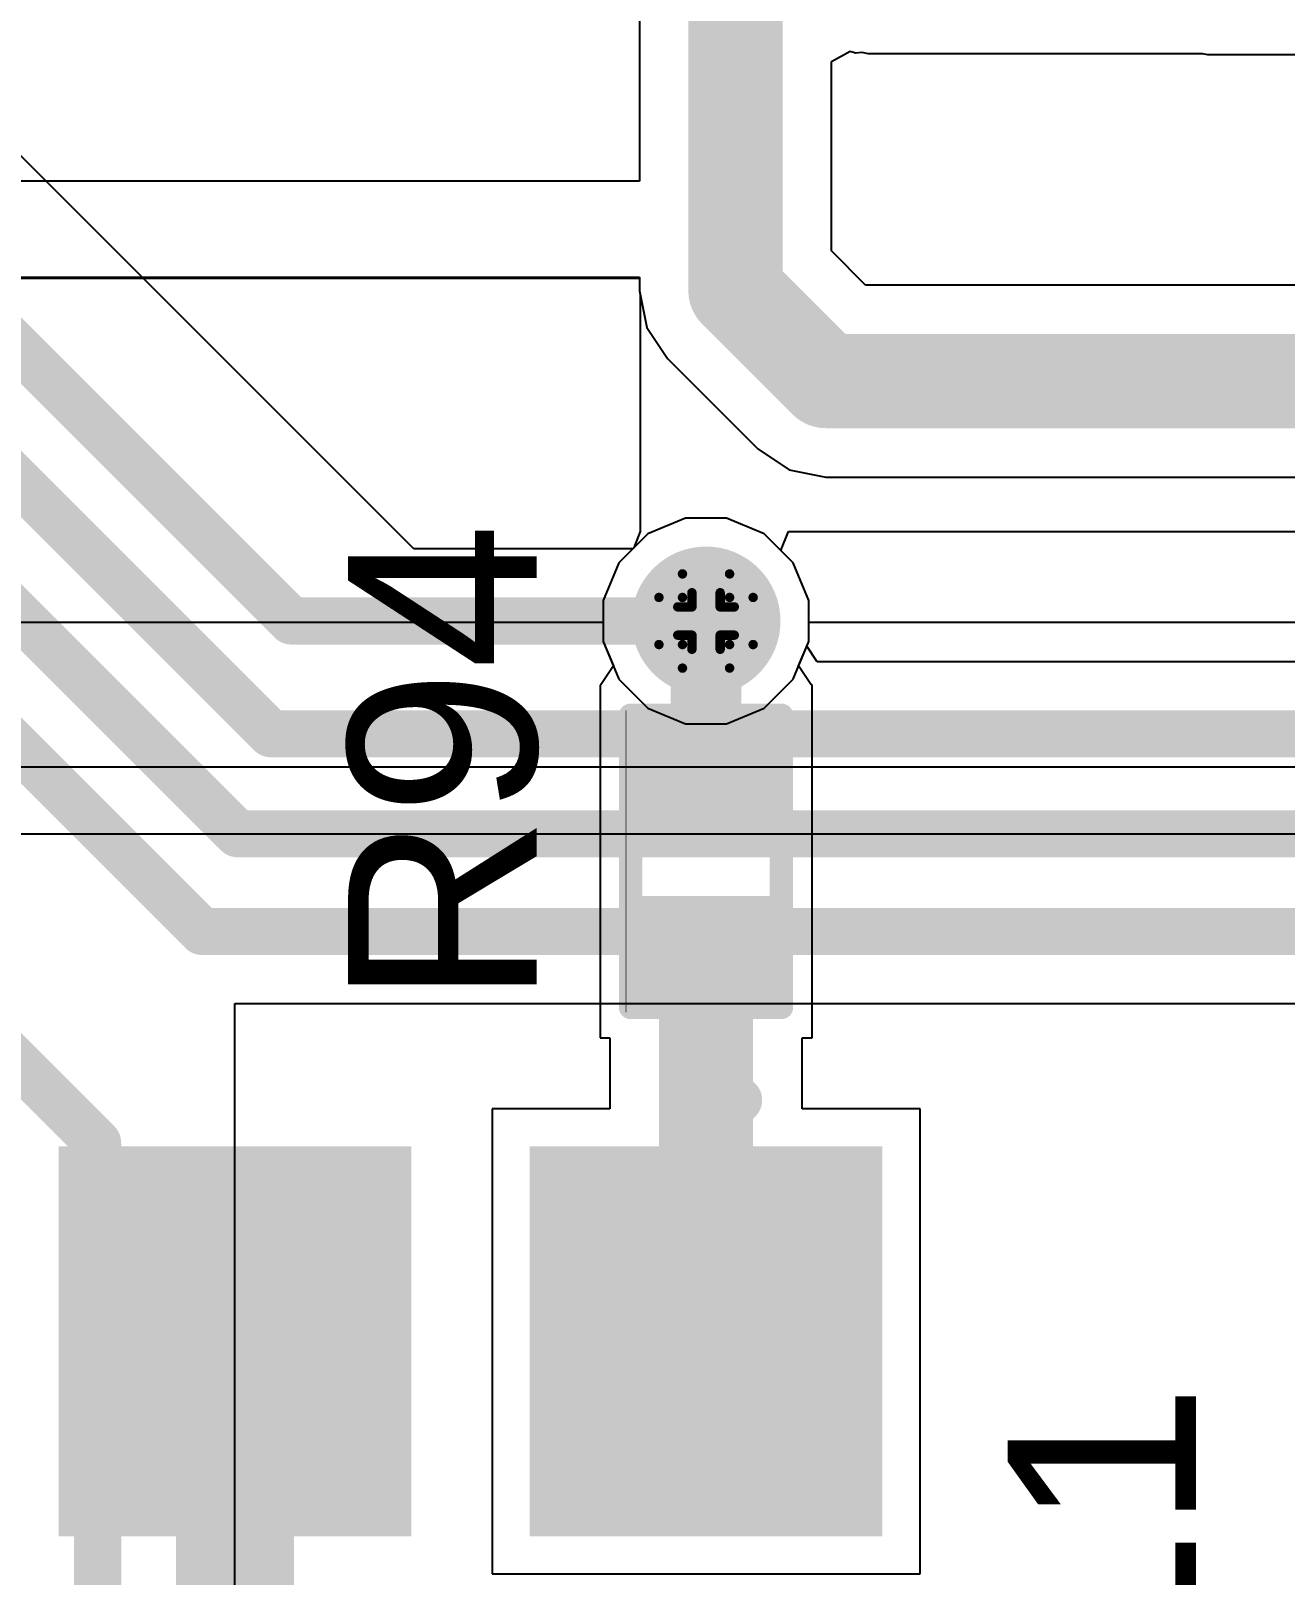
# Model space of a CAD drawing. Header units: inches. Extents: x -3 to 5259, y -3 to 5282.
# Drawn here: x 65.98 to 72.74, y 25.11 to 33.43 of the extents above; entities that cross this region are included whole.
import ezdxf

# ---------------------------------------------------------------- set-up
doc = ezdxf.new("R2010")
doc.units = ezdxf.units.IN
for name, color, linetype in [('Bottom Layer', 5, 'Continuous'), ('Bottom Solder', 6, 'Continuous'), ('Drill Drawing', 1, 'Continuous'), ('Layer 1', 16, 'Continuous'), ('Layer 2', 76, 'Continuous'), ('Top Layer', 1, 'Continuous'), ('Top Overlay', 2, 'Continuous'), ('Top Paste', 8, 'Continuous'), ('Top Solder', 216, 'Continuous'), ('Via Holes', 16, 'Continuous')]:
    doc.layers.add(name, color=color, linetype=linetype)
doc.styles.add('Arial', font='', dxfattribs={"height": 0.2})
doc.styles.get('Arial').set_extended_font_data('Arial')

# ---------------------------------------------------------------- blocks, each defined once
blk = doc.blocks.new('PC817C_17')
at = {"layer": 'Top Layer'}
for points in [[(-4.100068, 2.1699982), (-4.100068, 0.3700018), (-6.100064, 0.3700018), (-6.100064, 2.1699982)], [(-4.100068, -0.3700018), (-4.100068, -2.1699982), (-6.100064, -2.1699982), (-6.100064, -0.3700018)]]:
    blk.add_hatch(color=1, dxfattribs=at).paths.add_polyline_path(points)
at = {"layer": 'Top Paste'}
for points in [[(-4.100068, 2.1699982), (-4.100068, 0.3700018), (-6.100064, 0.3700018), (-6.100064, 2.1699982)], [(-4.100068, -0.3700018), (-4.100068, -2.1699982), (-6.100064, -2.1699982), (-6.100064, -0.3700018)]]:
    blk.add_hatch(color=8, dxfattribs=at).paths.add_polyline_path(points)
at = {"layer": 'Top Solder'}
for points in [[(-4.049268, 2.2207982), (-4.049268, 0.3192018), (-6.150863999999999, 0.3192018), (-6.150863999999999, 2.2207982)], [(-4.049268, -0.3192018), (-4.049268, -2.2207982), (-6.150863999999999, -2.2207982), (-6.150863999999999, -0.3192018)]]:
    blk.add_hatch(color=216, dxfattribs=at).paths.add_polyline_path(points)
at = {"layer": 'Top Overlay'}
for points in [[(-6.400799999999999, 1.1938, 0.2499995, 0.2499995, 0), (-6.400799999999999, 1.4478, 0.2499995, 0.2499995, 0)], [(-6.2738, 1.3208, 0.2499995, 0.2499995, 0), (-6.400799999999999, 1.4478, 0.2499995, 0.2499995, 0)], [(-6.400799999999999, 1.1938, 0.2499995, 0.2499995, 0), (-6.2738, 1.3208, 0.2499995, 0.2499995, 0)]]:
    blk.add_lwpolyline(points, format="xyseb", dxfattribs=at)
for points in [[(-6.46329924, 1.4478, 0.12499848, 0.12499848, 1), (-6.338300759999999, 1.4478, 0.12499848, 0.12499848, 1)], [(-6.46329924, 1.4478, 0.12499848, 0.12499848, 1), (-6.338300759999999, 1.4478, 0.12499848, 0.12499848, 1)], [(-6.33629924, 1.3208, 0.12499848, 0.12499848, 1), (-6.211300759999999, 1.3208, 0.12499848, 0.12499848, 1)], [(-6.33629924, 1.3208, 0.12499848, 0.12499848, 1), (-6.211300759999999, 1.3208, 0.12499848, 0.12499848, 1)], [(-6.46329924, 1.1938, 0.12499848, 0.12499848, 1), (-6.338300759999999, 1.1938, 0.12499848, 0.12499848, 1)], [(-6.46329924, 1.1938, 0.12499848, 0.12499848, 1), (-6.338300759999999, 1.1938, 0.12499848, 0.12499848, 1)]]:
    blk.add_lwpolyline(points, format="xyseb", close=True, dxfattribs=at)
blk = doc.blocks.new('R___0402_66')
at = {"layer": 'Top Layer'}
for points in [[(-0.6985, -0.3175), (-0.6985, 0.3174999999999999), (-0.2413000000000001, 0.3175), (-0.2412999999999999, -0.3174999999999999)], [(0.2413000000000001, -0.3175), (0.2412999999999999, 0.3174999999999999), (0.6985, 0.3175), (0.6985, -0.3174999999999999)]]:
    blk.add_hatch(color=1, dxfattribs=at).paths.add_polyline_path(points)
at = {"layer": 'Top Paste'}
for points in [[(-0.6985, -0.3175), (-0.6985, 0.3174999999999999), (-0.2413000000000001, 0.3175), (-0.2412999999999999, -0.3174999999999999)], [(0.2413000000000001, -0.3175), (0.2412999999999999, 0.3174999999999999), (0.6985, 0.3175), (0.6985, -0.3174999999999999)]]:
    blk.add_hatch(color=8, dxfattribs=at).paths.add_polyline_path(points)
at = {"layer": 'Top Solder'}
for points in [[(-0.75350116, -0.3725011600000001), (-0.75350116, 0.3725011599999999), (-0.18629884, 0.3725011600000001), (-0.1862988399999999, -0.3725011599999999)], [(0.18629884, -0.3725011600000001), (0.1862988399999999, 0.3725011599999999), (0.75350116, 0.3725011600000001), (0.75350116, -0.3725011599999999)]]:
    blk.add_hatch(color=216, dxfattribs=at).paths.add_polyline_path(points)
at = {"layer": 'Top Overlay'}
for points in [[(-0.7874, -0.4064, 0.127, 0.127, 0), (-0.7874, 0.4064, 0.127, 0.127, 0)], [(0.7874, 0.4064, 0.127, 0.127, 0), (-0.7874, 0.4064, 0.127, 0.127, 0)], [(0.7874, -0.4064, 0.127, 0.127, 0), (0.7874, 0.4064, 0.127, 0.127, 0)], [(0.7874, -0.4064, 0.127, 0.127, 0), (-0.7874, -0.4064, 0.127, 0.127, 0)], [(0.8128, -0.4318, 0.0032258, 0.0032258, 0), (-0.8128, -0.4318, 0.0032258, 0.0032258, 0)]]:
    blk.add_lwpolyline(points, format="xyseb", dxfattribs=at)
for points in [[(-0.8191499999999999, 0.4064, 0.0635, 0.0635, 1), (-0.7556499999999999, 0.4064, 0.0635, 0.0635, 1)], [(-0.8191499999999999, 0.4064, 0.0635, 0.0635, 1), (-0.7556499999999999, 0.4064, 0.0635, 0.0635, 1)], [(0.7556499999999999, 0.4064, 0.0635, 0.0635, 1), (0.8191499999999999, 0.4064, 0.0635, 0.0635, 1)], [(0.7556499999999999, 0.4064, 0.0635, 0.0635, 1), (0.8191499999999999, 0.4064, 0.0635, 0.0635, 1)], [(-0.8191499999999999, -0.4064, 0.0635, 0.0635, 1), (-0.7556499999999999, -0.4064, 0.0635, 0.0635, 1)], [(-0.8191499999999999, -0.4064, 0.0635, 0.0635, 1), (-0.7556499999999999, -0.4064, 0.0635, 0.0635, 1)], [(0.7556499999999999, -0.4064, 0.0635, 0.0635, 1), (0.8191499999999999, -0.4064, 0.0635, 0.0635, 1)], [(0.7556499999999999, -0.4064, 0.0635, 0.0635, 1), (0.8191499999999999, -0.4064, 0.0635, 0.0635, 1)], [(-0.81360518, -0.4318, 0.0016129, 0.0016129, 1), (-0.8119948199999999, -0.4318, 0.0016129, 0.0016129, 1)], [(0.8119948199999999, -0.4318, 0.0016129, 0.0016129, 1), (0.81360518, -0.4318, 0.0016129, 0.0016129, 1)]]:
    blk.add_lwpolyline(points, format="xyseb", close=True, dxfattribs=at)

msp = doc.modelspace()

# ---------------------------------------------------------------- hatches: boundary and pattern name
at = {"layer": 'Bottom Layer'}
h = msp.add_hatch(color=5, dxfattribs=at)
edge = h.paths.add_edge_path()
edge.add_arc((69.62095042, 30.25193086), 0.2999994, 0, 360)
at = {"layer": 'Bottom Solder'}
h = msp.add_hatch(color=6, dxfattribs=at)
edge = h.paths.add_edge_path()
edge.add_arc((69.62095042, 30.25193086), 0.4015993999999999, 0, 360)
at = {"layer": 'Layer 1'}
h = msp.add_hatch(color=16, dxfattribs=at)
edge = h.paths.add_edge_path()
edge.add_arc((69.62095042, 30.25193086), 0.2999994, 0, 360)
at = {"layer": 'Layer 2'}
h = msp.add_hatch(color=76, dxfattribs=at)
edge = h.paths.add_edge_path()
edge.add_arc((69.62095042, 30.25193086), 0.2999994, 0, 360)
at = {"layer": 'Top Layer'}
h = msp.add_hatch(color=1, dxfattribs=at)
edge = h.paths.add_edge_path()
edge.add_arc((69.62095042, 30.25193086), 0.2999994, 0, 360)
at = {"layer": 'Top Solder'}
h = msp.add_hatch(color=216, dxfattribs=at)
edge = h.paths.add_edge_path()
edge.add_arc((69.62095042, 30.25193086), 0.4015993999999999, 0, 360)
at = {"layer": 'Via Holes'}
h = msp.add_hatch(color=7, dxfattribs=at)
edge = h.paths.add_edge_path()
edge.add_arc((69.62095042, 30.25193086), 0.1499997, 0, 360)

# ---------------------------------------------------------------- linework, layer by layer
at = {"layer": 'Bottom Layer'}
for p, q in [((69.51075252, 30.80593026), (69.30713596, 30.72158956)), ((69.73114832, 30.80593026), (69.51075252, 30.80593026)), ((69.93476487999999, 30.72158956), (69.73114832, 30.80593026)), ((69.30713596, 30.72158956), (69.15129171999999, 30.56574532)), ((70.09060912, 30.56574532), (69.93476487999999, 30.72158956)), ((69.15129171999999, 30.56574532), (69.06695102, 30.36212876)), ((70.17494982, 30.36212876), (70.09060912, 30.56574532)), ((69.06695102, 30.36212876), (69.06695102, 30.24359458)), ((70.17494982, 30.24359458), (70.17494982, 30.36212876)), ((69.06695102, 30.24359458), (53.63523436, 30.24359458)), ((74.92253494, 30.24359458), (70.17494982, 30.24359458)), ((47.76195172, 29.46485344), (74.92253494, 29.46485344)), ((48.1076, 29.10455698), (74.92253494, 29.10455698))]:
    msp.add_line(p, q, dxfattribs=at)
at = {"layer": 'Drill Drawing'}
for points in [[(69.49395041999999, 30.37893086, 0.0508, 0.0508, 0), (69.49395041999999, 30.50593086, 0.0508, 0.0508, 0)], [(69.49395041999999, 30.50593086, 0.0508, 0.0508, 0), (69.74795042, 30.50593086, 0.0508, 0.0508, 0)], [(69.74795042, 30.37893086, 0.0508, 0.0508, 0), (69.74795042, 30.50593086, 0.0508, 0.0508, 0)], [(69.36695042, 30.12493086, 0.0508, 0.0508, 0), (69.36695042, 30.37893086, 0.0508, 0.0508, 0)], [(69.36695042, 30.37893086, 0.0508, 0.0508, 0), (69.49395041999999, 30.37893086, 0.0508, 0.0508, 0)], [(69.54475042, 30.32813086, 0.0508, 0.0508, 0), (69.54475042, 30.40433086, 0.0508, 0.0508, 0)], [(69.54475042, 30.40433086, 0.0508, 0.0508, 0), (69.69715042, 30.40433086, 0.0508, 0.0508, 0)], [(69.69715042, 30.32813086, 0.0508, 0.0508, 0), (69.69715042, 30.40433086, 0.0508, 0.0508, 0)], [(69.74795042, 30.37893086, 0.0508, 0.0508, 0), (69.87495041999999, 30.37893086, 0.0508, 0.0508, 0)], [(69.87495041999999, 30.12493086, 0.0508, 0.0508, 0), (69.87495041999999, 30.37893086, 0.0508, 0.0508, 0)], [(69.46855042, 30.17573086, 0.0508, 0.0508, 0), (69.46855042, 30.32813086, 0.0508, 0.0508, 0)], [(69.46855042, 30.32813086, 0.0508, 0.0508, 0), (69.54475042, 30.32813086, 0.0508, 0.0508, 0)], [(69.69715042, 30.32813086, 0.0508, 0.0508, 0), (69.77335042, 30.32813086, 0.0508, 0.0508, 0)], [(69.77335042, 30.17573086, 0.0508, 0.0508, 0), (69.77335042, 30.32813086, 0.0508, 0.0508, 0)], [(69.36695042, 30.12493086, 0.0508, 0.0508, 0), (69.49395041999999, 30.12493086, 0.0508, 0.0508, 0)], [(69.46855042, 30.17573086, 0.0508, 0.0508, 0), (69.54475042, 30.17573086, 0.0508, 0.0508, 0)], [(69.49395041999999, 29.99793086, 0.0508, 0.0508, 0), (69.49395041999999, 30.12493086, 0.0508, 0.0508, 0)], [(69.54475042, 30.09953086, 0.0508, 0.0508, 0), (69.54475042, 30.17573086, 0.0508, 0.0508, 0)], [(69.69715042, 30.17573086, 0.0508, 0.0508, 0), (69.77335042, 30.17573086, 0.0508, 0.0508, 0)], [(69.69715042, 30.09953086, 0.0508, 0.0508, 0), (69.69715042, 30.17573086, 0.0508, 0.0508, 0)], [(69.74795042, 30.12493086, 0.0508, 0.0508, 0), (69.87495041999999, 30.12493086, 0.0508, 0.0508, 0)], [(69.74795042, 29.99793086, 0.0508, 0.0508, 0), (69.74795042, 30.12493086, 0.0508, 0.0508, 0)], [(69.54475042, 30.09953086, 0.0508, 0.0508, 0), (69.69715042, 30.09953086, 0.0508, 0.0508, 0)], [(69.49395041999999, 29.99793086, 0.0508, 0.0508, 0), (69.74795042, 29.99793086, 0.0508, 0.0508, 0)]]:
    msp.add_lwpolyline(points, format="xyseb", dxfattribs=at)
for points in [[(69.48125042, 30.50593086, 0.0254, 0.0254, 1), (69.50665042, 30.50593086, 0.0254, 0.0254, 1)], [(69.48125042, 30.50593086, 0.0254, 0.0254, 1), (69.50665042, 30.50593086, 0.0254, 0.0254, 1)], [(69.73525042, 30.50593086, 0.0254, 0.0254, 1), (69.76065041999999, 30.50593086, 0.0254, 0.0254, 1)], [(69.73525042, 30.50593086, 0.0254, 0.0254, 1), (69.76065041999999, 30.50593086, 0.0254, 0.0254, 1)], [(69.35425041999999, 30.37893086, 0.0254, 0.0254, 1), (69.37965042, 30.37893086, 0.0254, 0.0254, 1)], [(69.35425041999999, 30.37893086, 0.0254, 0.0254, 1), (69.37965042, 30.37893086, 0.0254, 0.0254, 1)], [(69.48125042, 30.37893086, 0.0254, 0.0254, 1), (69.50665042, 30.37893086, 0.0254, 0.0254, 1)], [(69.48125042, 30.37893086, 0.0254, 0.0254, 1), (69.50665042, 30.37893086, 0.0254, 0.0254, 1)], [(69.53205041999999, 30.40433086, 0.0254, 0.0254, 1), (69.55745042, 30.40433086, 0.0254, 0.0254, 1)], [(69.53205041999999, 30.40433086, 0.0254, 0.0254, 1), (69.55745042, 30.40433086, 0.0254, 0.0254, 1)], [(69.68445042, 30.40433086, 0.0254, 0.0254, 1), (69.70985042, 30.40433086, 0.0254, 0.0254, 1)], [(69.68445042, 30.40433086, 0.0254, 0.0254, 1), (69.70985042, 30.40433086, 0.0254, 0.0254, 1)], [(69.73525042, 30.37893086, 0.0254, 0.0254, 1), (69.76065041999999, 30.37893086, 0.0254, 0.0254, 1)], [(69.73525042, 30.37893086, 0.0254, 0.0254, 1), (69.76065041999999, 30.37893086, 0.0254, 0.0254, 1)], [(69.86225042, 30.37893086, 0.0254, 0.0254, 1), (69.88765042, 30.37893086, 0.0254, 0.0254, 1)], [(69.86225042, 30.37893086, 0.0254, 0.0254, 1), (69.88765042, 30.37893086, 0.0254, 0.0254, 1)], [(69.45585041999999, 30.32813086, 0.0254, 0.0254, 1), (69.48125042, 30.32813086, 0.0254, 0.0254, 1)], [(69.45585041999999, 30.32813086, 0.0254, 0.0254, 1), (69.48125042, 30.32813086, 0.0254, 0.0254, 1)], [(69.53205041999999, 30.32813086, 0.0254, 0.0254, 1), (69.55745042, 30.32813086, 0.0254, 0.0254, 1)], [(69.53205041999999, 30.32813086, 0.0254, 0.0254, 1), (69.55745042, 30.32813086, 0.0254, 0.0254, 1)], [(69.68445042, 30.32813086, 0.0254, 0.0254, 1), (69.70985042, 30.32813086, 0.0254, 0.0254, 1)], [(69.68445042, 30.32813086, 0.0254, 0.0254, 1), (69.70985042, 30.32813086, 0.0254, 0.0254, 1)], [(69.76065041999999, 30.32813086, 0.0254, 0.0254, 1), (69.78605042, 30.32813086, 0.0254, 0.0254, 1)], [(69.76065041999999, 30.32813086, 0.0254, 0.0254, 1), (69.78605042, 30.32813086, 0.0254, 0.0254, 1)], [(69.35425041999999, 30.12493086, 0.0254, 0.0254, 1), (69.37965042, 30.12493086, 0.0254, 0.0254, 1)], [(69.35425041999999, 30.12493086, 0.0254, 0.0254, 1), (69.37965042, 30.12493086, 0.0254, 0.0254, 1)], [(69.45585041999999, 30.17573086, 0.0254, 0.0254, 1), (69.48125042, 30.17573086, 0.0254, 0.0254, 1)], [(69.45585041999999, 30.17573086, 0.0254, 0.0254, 1), (69.48125042, 30.17573086, 0.0254, 0.0254, 1)], [(69.48125042, 30.12493086, 0.0254, 0.0254, 1), (69.50665042, 30.12493086, 0.0254, 0.0254, 1)], [(69.48125042, 30.12493086, 0.0254, 0.0254, 1), (69.50665042, 30.12493086, 0.0254, 0.0254, 1)], [(69.53205041999999, 30.17573086, 0.0254, 0.0254, 1), (69.55745042, 30.17573086, 0.0254, 0.0254, 1)], [(69.53205041999999, 30.17573086, 0.0254, 0.0254, 1), (69.55745042, 30.17573086, 0.0254, 0.0254, 1)], [(69.68445042, 30.17573086, 0.0254, 0.0254, 1), (69.70985042, 30.17573086, 0.0254, 0.0254, 1)], [(69.68445042, 30.17573086, 0.0254, 0.0254, 1), (69.70985042, 30.17573086, 0.0254, 0.0254, 1)], [(69.73525042, 30.12493086, 0.0254, 0.0254, 1), (69.76065041999999, 30.12493086, 0.0254, 0.0254, 1)], [(69.73525042, 30.12493086, 0.0254, 0.0254, 1), (69.76065041999999, 30.12493086, 0.0254, 0.0254, 1)], [(69.76065041999999, 30.17573086, 0.0254, 0.0254, 1), (69.78605042, 30.17573086, 0.0254, 0.0254, 1)], [(69.76065041999999, 30.17573086, 0.0254, 0.0254, 1), (69.78605042, 30.17573086, 0.0254, 0.0254, 1)], [(69.86225042, 30.12493086, 0.0254, 0.0254, 1), (69.88765042, 30.12493086, 0.0254, 0.0254, 1)], [(69.86225042, 30.12493086, 0.0254, 0.0254, 1), (69.88765042, 30.12493086, 0.0254, 0.0254, 1)], [(69.53205041999999, 30.09953086, 0.0254, 0.0254, 1), (69.55745042, 30.09953086, 0.0254, 0.0254, 1)], [(69.53205041999999, 30.09953086, 0.0254, 0.0254, 1), (69.55745042, 30.09953086, 0.0254, 0.0254, 1)], [(69.68445042, 30.09953086, 0.0254, 0.0254, 1), (69.70985042, 30.09953086, 0.0254, 0.0254, 1)], [(69.68445042, 30.09953086, 0.0254, 0.0254, 1), (69.70985042, 30.09953086, 0.0254, 0.0254, 1)], [(69.48125042, 29.99793086, 0.0254, 0.0254, 1), (69.50665042, 29.99793086, 0.0254, 0.0254, 1)], [(69.48125042, 29.99793086, 0.0254, 0.0254, 1), (69.50665042, 29.99793086, 0.0254, 0.0254, 1)], [(69.73525042, 29.99793086, 0.0254, 0.0254, 1), (69.76065041999999, 29.99793086, 0.0254, 0.0254, 1)], [(69.73525042, 29.99793086, 0.0254, 0.0254, 1), (69.76065041999999, 29.99793086, 0.0254, 0.0254, 1)]]:
    msp.add_lwpolyline(points, format="xyseb", close=True, dxfattribs=at)
at = {"layer": 'Layer 1'}
for p, q in [((69.51075252, 30.80593026), (69.30713596, 30.72158956)), ((69.73114832, 30.80593026), (69.51075252, 30.80593026)), ((69.93476487999999, 30.72158956), (69.73114832, 30.80593026)), ((69.30713596, 30.72158956), (69.15129171999999, 30.56574532)), ((70.09060912, 30.56574532), (69.93476487999999, 30.72158956)), ((69.15129171999999, 30.56574532), (69.06695102, 30.36212876)), ((70.17494982, 30.36212876), (70.09060912, 30.56574532)), ((69.06695102, 30.36212876), (69.06695102, 30.14173296)), ((70.17494982, 30.14173296), (70.17494982, 30.36212876)), ((69.06695102, 30.14173296), (69.15129171999999, 29.9381164)), ((70.09060912, 29.9381164), (70.17494982, 30.14173296)), ((69.15129171999999, 29.9381164), (69.30713596, 29.78227216)), ((69.93476487999999, 29.78227216), (70.09060912, 29.9381164)), ((69.30713596, 29.78227216), (69.51075252, 29.69793146)), ((69.73114832, 29.69793146), (69.93476487999999, 29.78227216)), ((69.51075252, 29.69793146), (69.73114832, 29.69793146))]:
    msp.add_line(p, q, dxfattribs=at)
at = {"layer": 'Layer 2'}
for p, q in [((68.04444099999999, 30.64039592), (64.86465564, 33.82017874)), ((69.51075252, 30.80593026), (69.30713596, 30.72158956)), ((69.73114832, 30.80593026), (69.51075252, 30.80593026)), ((69.93476487999999, 30.72158956), (69.73114832, 30.80593026)), ((69.30713596, 30.72158956), (69.22594231999999, 30.64039592)), ((70.09060912, 30.56574532), (69.93476487999999, 30.72158956)), ((69.22594231999999, 30.64039592), (68.04444099999999, 30.64039592)), ((70.17494982, 30.36212876), (70.09060912, 30.56574532)), ((70.17494982, 30.14173296), (70.17494982, 30.36212876)), ((70.16466281999999, 30.1168943), (70.17494982, 30.14173296)), ((70.22110924, 30.03241644), (70.16466281999999, 30.1168943)), ((76.09232177999999, 30.03241644), (70.22110924, 30.03241644)), ((67.08088184, 24.86176638), (67.08088184, 28.18931624)), ((67.08088184, 28.18931624), (86.73458142, 28.18931624))]:
    msp.add_line(p, q, dxfattribs=at)
for points in [[(64.51056694, 33.12633202, 0.254, 0.254, 0), (67.3849681, 30.25193086, 0.254, 0.254, 0)], [(64.40918538, 32.5092949, 0.254, 0.254, 0), (67.27452889999999, 29.64395138, 0.254, 0.254, 0)], [(64.33426046, 31.86580114, 0.254, 0.254, 0), (67.09550461999999, 29.10455698, 0.254, 0.254, 0)], [(64.22682354, 31.25481938, 0.254, 0.254, 0), (66.90386162, 28.5777813, 0.254, 0.254, 0)], [(67.3849681, 30.25193086, 0.254, 0.254, 0), (69.62095042, 30.25193086, 0.254, 0.254, 0)], [(63.73309072, 30.04521803999999, 0.254, 0.254, 0), (66.34015688, 27.43815188, 0.254, 0.254, 0)], [(67.27452889999999, 29.64395138, 0.254, 0.254, 0), (76.25322824, 29.64395138, 0.254, 0.254, 0)], [(67.09550461999999, 29.10455698, 0.254, 0.254, 0), (88.48580727999999, 29.10455698, 0.254, 0.254, 0)], [(66.90386162, 28.5777813, 0.254, 0.254, 0), (98.20805351999999, 28.5777813, 0.254, 0.254, 0)], [(66.34015688, 17.8335813, 0.254, 0.254, 0), (66.34015688, 27.43815442, 0.254, 0.254, 0)]]:
    msp.add_lwpolyline(points, format="xyseb", dxfattribs=at)
for points in [[(67.32146809999999, 30.25193086, 0.127, 0.127, 1), (67.4484681, 30.25193086, 0.127, 0.127, 1)], [(67.32146809999999, 30.25193086, 0.127, 0.127, 1), (67.4484681, 30.25193086, 0.127, 0.127, 1)], [(69.55745042, 30.25193086, 0.127, 0.127, 1), (69.68445042, 30.25193086, 0.127, 0.127, 1)], [(67.2110289, 29.64395138, 0.127, 0.127, 1), (67.3380289, 29.64395138, 0.127, 0.127, 1)], [(67.2110289, 29.64395138, 0.127, 0.127, 1), (67.3380289, 29.64395138, 0.127, 0.127, 1)], [(67.03200462, 29.10455698, 0.127, 0.127, 1), (67.15900462, 29.10455698, 0.127, 0.127, 1)], [(67.03200462, 29.10455698, 0.127, 0.127, 1), (67.15900462, 29.10455698, 0.127, 0.127, 1)], [(66.84036162, 28.5777813, 0.127, 0.127, 1), (66.96736161999999, 28.5777813, 0.127, 0.127, 1)], [(66.84036162, 28.5777813, 0.127, 0.127, 1), (66.96736161999999, 28.5777813, 0.127, 0.127, 1)], [(66.27665687999999, 27.43815442, 0.127, 0.127, 1), (66.40365688, 27.43815442, 0.127, 0.127, 1)], [(66.27665687999999, 27.43815188, 0.127, 0.127, 1), (66.40365688, 27.43815188, 0.127, 0.127, 1)]]:
    msp.add_lwpolyline(points, format="xyseb", close=True, dxfattribs=at)
at = {"layer": 'Top Layer'}
for p, q in [((69.26156836, 33.82980534), (69.26156836, 32.62392001999999)), ((70.2974718, 33.26978614), (70.39907434, 33.3254731)), ((70.39907434, 33.3254731), (70.42614058, 33.31628337999999)), ((70.42614058, 33.31628337999999), (70.46024007999999, 33.31851858)), ((70.46024007999999, 33.31851858), (70.49374775999999, 33.31185362)), ((70.49374775999999, 33.31185362), (72.2956009, 33.31185362)), ((72.2956009, 33.31185362), (72.32509791999999, 33.30598621999999)), ((70.2974718, 32.24772823999999), (70.2974718, 33.26978614)), ((72.32509791999999, 33.30598621999999), (74.53785701999999, 33.30598621999999)), ((69.26156836, 32.62392001999999), (57.24018015999999, 32.62392001999999)), ((70.48150496, 32.06369254), (70.2974718, 32.24772823999999)), ((56.72291678, 32.10074098), (69.26156836, 32.10074098)), ((57.24018015999999, 32.1059683), (69.26156836, 32.1059683)), ((69.26156836, 32.1059683), (69.26156836, 32.0331846)), ((69.26156836, 32.10074098), (69.26156836, 32.0331846)), ((74.53785701999999, 32.06369254), (70.48150496, 32.06369254)), ((69.26156836, 32.0331846), (69.30099424, 31.83497316)), ((69.26156836, 32.0331846), (69.26559934, 32.01291794)), ((69.26559934, 32.01291794), (69.26559934, 30.73400508)), ((69.30099424, 31.83497316), (69.4132724, 31.66693692)), ((69.4132724, 31.66693692), (69.9007111, 31.17950076)), ((69.9007111, 31.17950076), (69.90071617999999, 31.17949314)), ((69.90071617999999, 31.17949314), (70.06874988, 31.06721498)), ((70.06874988, 31.06721498), (70.26696386, 31.0277891)), ((70.26696386, 31.0277891), (74.53785701999999, 31.0277891)), ((69.2655968, 30.73399746), (69.23190369999999, 30.6463573)), ((69.2655968, 30.73400254), (69.26559425999999, 30.73400254)), ((69.26559425999999, 30.73400254), (69.2655968, 30.73399746)), ((69.26559934, 30.73400508), (69.2655968, 30.73400254)), ((69.51075252, 30.80593026), (69.30713596, 30.72158956)), ((69.73114832, 30.80593026), (69.51075252, 30.80593026)), ((69.93476487999999, 30.72158956), (69.73114832, 30.80593026)), ((70.02395444, 30.6324), (70.06603969999999, 30.734)), ((70.06603969999999, 30.734), (79.42982844, 30.734)), ((69.30713596, 30.72158956), (69.15129171999999, 30.56574532)), ((69.23190369999999, 30.6463573), (69.15129171999999, 30.56574532)), ((70.09060912, 30.56574532), (69.93476487999999, 30.72158956)), ((69.15129171999999, 30.56574532), (69.06695102, 30.36212876)), ((69.15129171999999, 30.56574532), (69.06695102, 30.36212876)), ((70.09060912, 30.56574532), (70.02395444, 30.6324)), ((70.17494982, 30.36212876), (70.09060912, 30.56574532)), ((70.17494982, 30.36212876), (70.09060912, 30.56574532)), ((69.06695102, 30.36212876), (69.06695102, 30.14173296)), ((69.06695102, 30.36212876), (69.06695102, 30.14173296)), ((70.17494982, 30.14173296), (70.17494982, 30.36212876)), ((70.17494982, 30.14173296), (70.17494982, 30.36212876)), ((69.06695102, 30.14173296), (69.12147465999999, 30.01010254)), ((69.06695102, 30.14173296), (69.12147465999999, 30.01010254)), ((70.12042618, 30.01010254), (70.17494982, 30.14173296)), ((70.12042618, 30.01010254), (70.17494982, 30.14173296)), ((69.12147465999999, 30.01010254), (69.05358553999999, 29.9085)), ((69.12147465999999, 30.01010254), (69.05358553999999, 29.9085)), ((70.1883153, 29.9085), (70.12042618, 30.01010254)), ((70.1883153, 29.9085), (70.12042618, 30.01010254)), ((69.05358553999999, 29.9085), (69.04938184, 29.9085)), ((69.04938184, 29.9085), (69.04938184, 28.9433)), ((69.05358553999999, 29.9085), (69.04938184, 29.9085)), ((69.04938184, 29.9085), (69.04938184, 28.9433)), ((70.19238184, 29.9085), (70.1883153, 29.9085)), ((70.19238184, 29.9085), (70.1883153, 29.9085)), ((70.19238184, 28.9433), (70.19238184, 29.9085)), ((70.19238184, 28.9433), (70.19238184, 29.9085)), ((69.04938184, 28.9433), (69.04938184, 28.0035)), ((69.04938184, 28.9433), (69.04938184, 28.0035)), ((70.19238184, 28.0035), (70.19238184, 28.9433)), ((70.19238184, 28.0035), (70.19238184, 28.9433)), ((69.04938184, 28.0035), (69.1029987, 28.0035)), ((69.04938184, 28.0035), (69.1029987, 28.0035)), ((69.1029987, 28.0035), (69.1029987, 27.62167196)), ((69.1029987, 28.0035), (69.1029987, 27.62167196)), ((70.13890213999998, 27.62167196), (70.13890213999998, 28.0035)), ((70.13890213999998, 28.0035), (70.19238184, 28.0035)), ((70.13890213999998, 27.62167196), (70.13890213999998, 28.0035)), ((70.13890213999998, 28.0035), (70.19238184, 28.0035)), ((69.1029987, 27.62167196), (68.46688364, 27.62167196)), ((68.46688364, 27.62167196), (68.46688364, 25.11367596)), ((69.1029987, 27.62167196), (68.46688364, 27.62167196)), ((68.46688364, 27.62167196), (68.46688364, 25.11367596)), ((70.77488003999999, 27.62167196), (70.13890213999998, 27.62167196)), ((70.77488003999999, 27.62167196), (70.13890213999998, 27.62167196)), ((70.77488003999999, 25.11367596), (70.77488003999999, 27.62167196)), ((70.77488003999999, 25.11367596), (70.77488003999999, 27.62167196)), ((68.46688364, 25.11367596), (70.77488003999999, 25.11367596)), ((68.46688364, 25.11367596), (70.77488003999999, 25.11367596))]:
    msp.add_line(p, q, dxfattribs=at)
for points in [[(69.77952008, 32.0331846, 0.508, 0.508, 0), (69.77952008, 34.91486285999999, 0.508, 0.508, 0)], [(69.77952008, 32.0331846, 0.508, 0.508, 0), (70.26696386, 31.54574082, 0.508, 0.508, 0)], [(70.26696386, 31.54574082, 0.508, 0.508, 0), (75.24185612, 31.54574082, 0.508, 0.508, 0)], [(69.6209174, 30.25189784, 0.3809999999999999, 0.3809999999999999, 0), (69.62095042, 30.25193086, 0.3809999999999999, 0.3809999999999999, 0)], [(69.6209174, 29.42582888, 0.3809999999999999, 0.3809999999999999, 0), (69.6209174, 30.25189784, 0.3809999999999999, 0.3809999999999999, 0)], [(69.6209174, 29.42582888, 0.3809999999999999, 0.3809999999999999, 0), (69.62095042, 29.42579586, 0.3809999999999999, 0.3809999999999999, 0)], [(69.62095042, 25.85974254, 0.508, 0.508, 0), (69.62095042, 28.4223333, 0.508, 0.508, 0)], [(67.08088184, 24.44260796, 0.635, 0.635, 0), (67.08088184, 26.36767396, 0.635, 0.635, 0)], [(69.62088184, 26.36767396, 0.3809999999999999, 0.3809999999999999, 0), (69.62095042, 26.36774254, 0.3809999999999999, 0.3809999999999999, 0)]]:
    msp.add_lwpolyline(points, format="xyseb", dxfattribs=at)
for points in [[(69.65252008, 32.0331846, 0.254, 0.254, 1), (69.90652007999999, 32.0331846, 0.254, 0.254, 1)], [(69.65252008, 32.0331846, 0.254, 0.254, 1), (69.90652007999999, 32.0331846, 0.254, 0.254, 1)], [(70.13996386, 31.54574082, 0.254, 0.254, 1), (70.39396386, 31.54574082, 0.254, 0.254, 1)], [(70.13996386, 31.54574082, 0.254, 0.254, 1), (70.39396386, 31.54574082, 0.254, 0.254, 1)], [(69.52566739999999, 30.25189784, 0.1905, 0.1905, 1), (69.71616739999999, 30.25189784, 0.1905, 0.1905, 1)], [(69.52566739999999, 30.25189784, 0.1905, 0.1905, 1), (69.71616739999999, 30.25189784, 0.1905, 0.1905, 1)], [(69.52570041999999, 30.25193086, 0.1905, 0.1905, 1), (69.71620041999999, 30.25193086, 0.1905, 0.1905, 1)], [(69.52566739999999, 29.42582888, 0.1905, 0.1905, 1), (69.71616739999999, 29.42582888, 0.1905, 0.1905, 1)], [(69.52566739999999, 29.42582888, 0.1905, 0.1905, 1), (69.71616739999999, 29.42582888, 0.1905, 0.1905, 1)], [(69.52570041999999, 29.42579586, 0.1905, 0.1905, 1), (69.71620041999999, 29.42579586, 0.1905, 0.1905, 1)], [(69.49395041999999, 28.4223333, 0.254, 0.254, 1), (69.74795042, 28.4223333, 0.254, 0.254, 1)], [(66.92213183999999, 26.36767396, 0.3175, 0.3175, 1), (67.23963184, 26.36767396, 0.3175, 0.3175, 1)], [(69.52563184, 26.36767396, 0.1905, 0.1905, 1), (69.71613183999999, 26.36767396, 0.1905, 0.1905, 1)], [(69.52570041999999, 26.36774254, 0.1905, 0.1905, 1), (69.71620041999999, 26.36774254, 0.1905, 0.1905, 1)], [(69.49395041999999, 25.85974254, 0.254, 0.254, 1), (69.74795042, 25.85974254, 0.254, 0.254, 1)]]:
    msp.add_lwpolyline(points, format="xyseb", close=True, dxfattribs=at)

# ---------------------------------------------------------------- block references
at = {"rotation": 270}
for name, p in [('R___0402_66', (69.62088184, 28.956)), ('PC817C_17', (68.35088184, 21.26760796))]:
    msp.add_blockref(name, p, dxfattribs=at)

# ---------------------------------------------------------------- texts
at = {"layer": 'Top Overlay', "style": 'Arial'}
for s, p in [('R94', (68.7068349, 28.17658322)), ('U11', (72.2628349, 23.53768978))]:
    msp.add_text(s, height=1.016, rotation=90, dxfattribs=at).set_placement(p)

doc.saveas('drawing.dxf')
